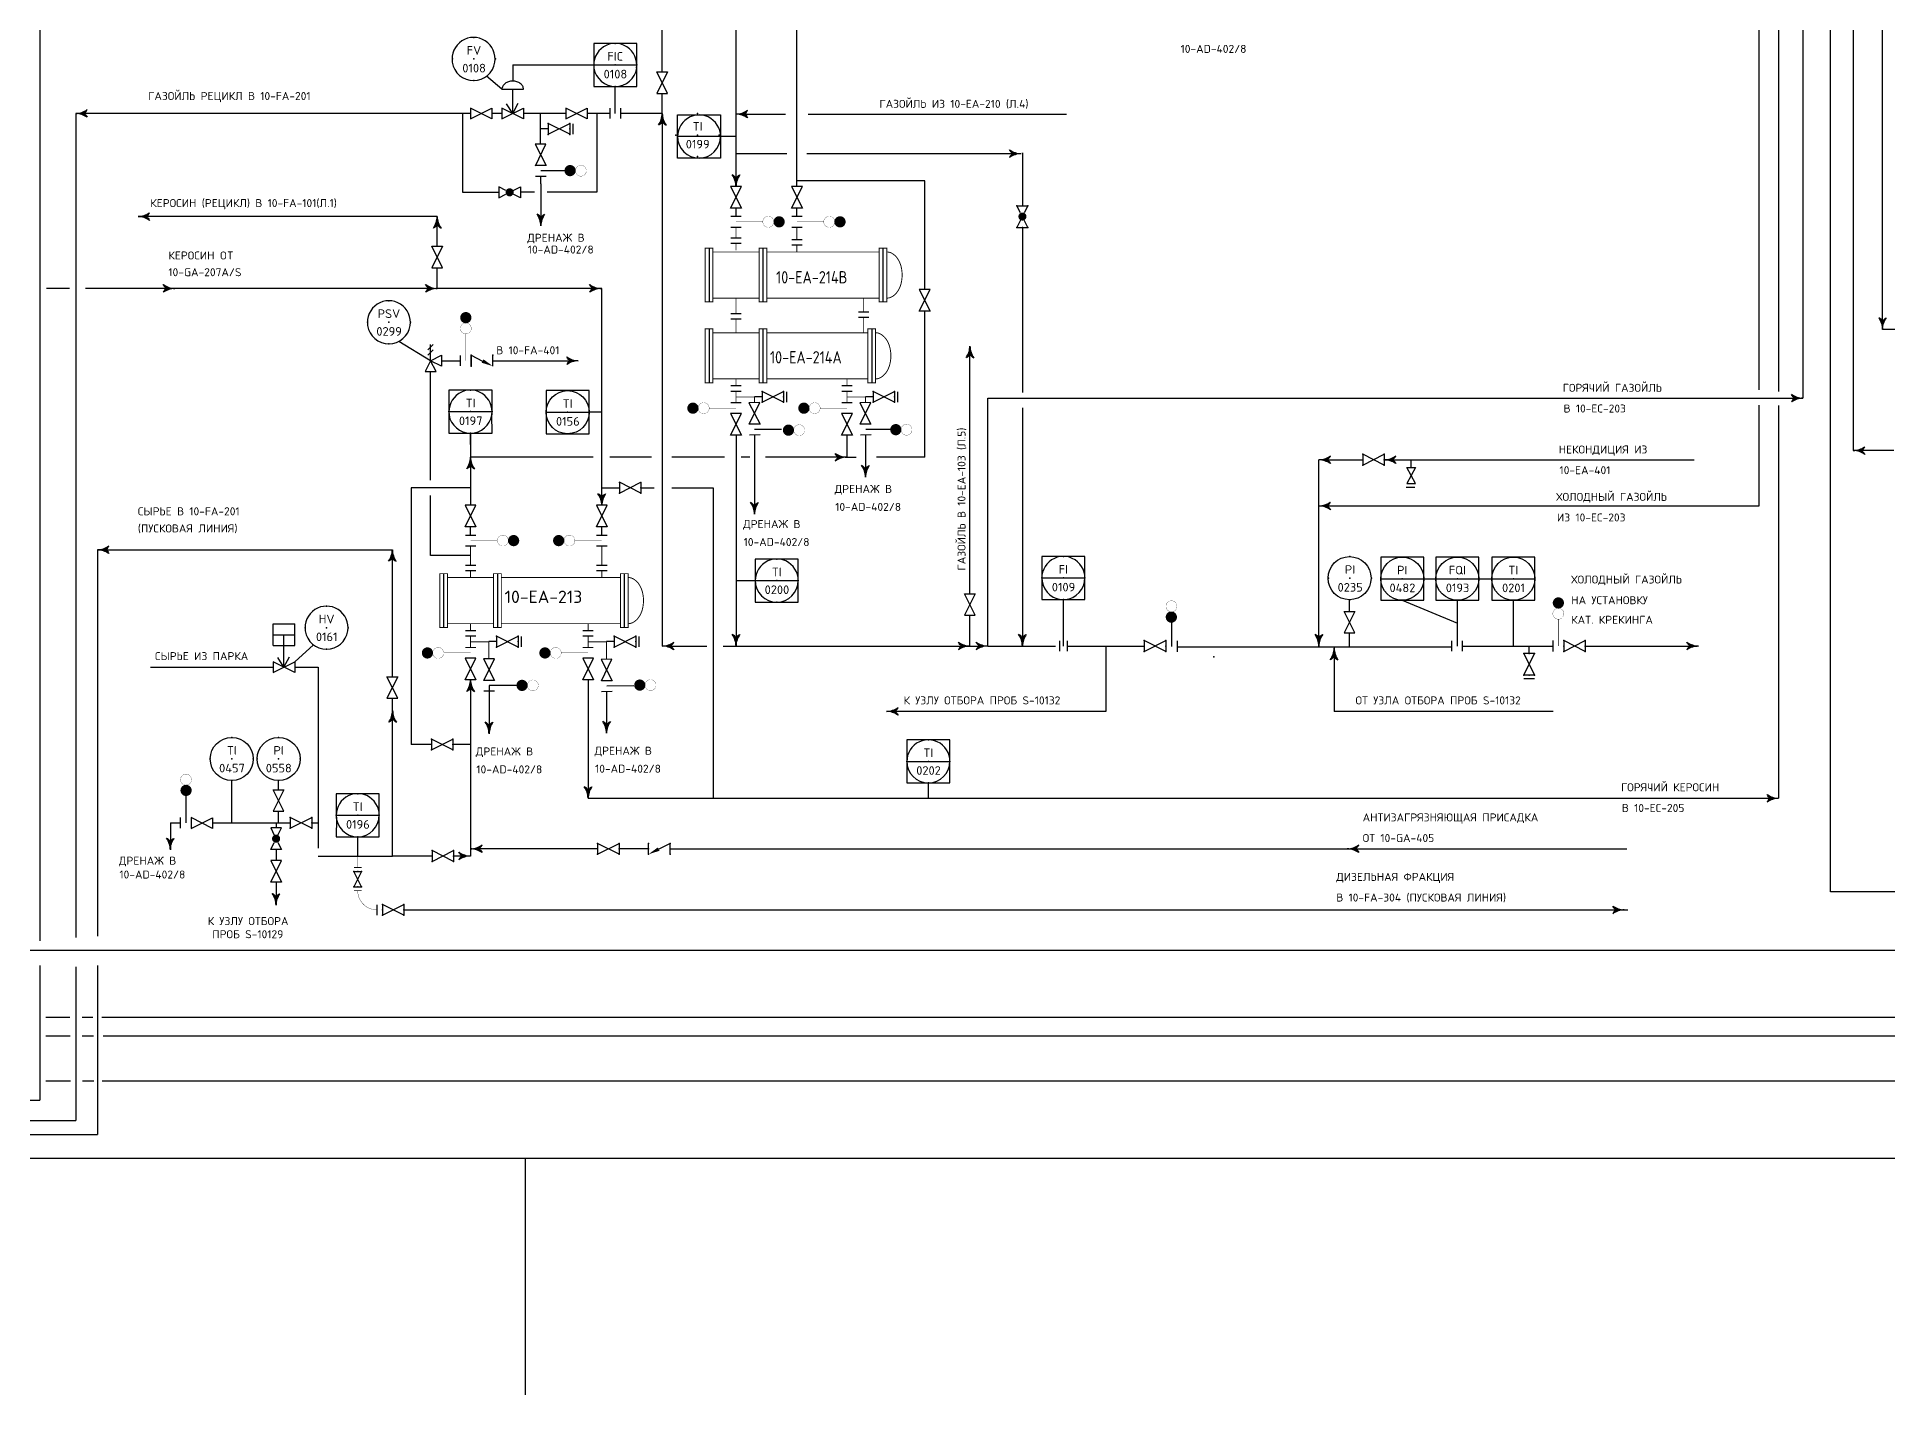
# Model space of a CAD drawing. Extents: x 78 to 490, y 181 to 404.
# Drawn here: x 277.77 to 307.84, y 181.98 to 204.03 of the extents above; entities that cross this region are included whole.
import ezdxf
from ezdxf.enums import TextEntityAlignment as Align

# ---------------------------------------------------------------- set-up
doc = ezdxf.new("R2010")
doc.units = 0
doc.linetypes.add('HIDDEN', pattern=[0.125, 0.0625, -0.0625])
doc.linetypes.add('SDASH', pattern=[0.09375, 0.046875, -0.046875])
doc.layers.get('0').update_dxf_attribs({"linetype": 'CONTINUOUS'})
for name, color, linetype in [('IN-ATTRIBS', 7, 'CONTINUOUS'), ('IN-ELECTRICAL', 7, 'HIDDEN'), ('IN-EQUIPMENT', 7, 'CONTINUOUS'), ('IN-INST-TAP', 7, 'CONTINUOUS'), ('IN-INSTRUMENT', 7, 'SDASH'), ('IN-MAJ-PROC', 7, 'CONTINUOUS'), ('IN-MIN-PROC', 7, 'CONTINUOUS'), ('IN-PNEUMATIC', 7, 'CONTINUOUS'), ('IN-TEXT', 51, 'CONTINUOUS')]:
    doc.layers.add(name, color=color, linetype=linetype)
doc.styles.add('ATTRIBS', font='SIMPLEX', dxfattribs={"width": 0.8, "height": 0.125})
doc.styles.add('NARROW', font='simplex', dxfattribs={"width": 0.75, "height": 0.1})
doc.styles.add('S1', font='simplex.shx')
doc.styles.add('SIMPLEX', font='SIMPLEX.shx')

# ---------------------------------------------------------------- blocks, each defined once
blk = doc.blocks.new('BUBTEXT')
at = {"layer": 'IN-ATTRIBS'}
for p in [(0, 0.25), (-0.25, 0), (0, 0), (0.25, 0), (0, -0.25)]:
    blk.add_point(p, dxfattribs=at)
at = {"layer": 'IN-ATTRIBS', "flags": 1}
for tag, style, width, p in [('IDNUM', 'ATTRIBS', 0.8, (0.009, 0.584)), ('DWGNO', 'ATTRIBS', 0.8, (0.003, 0.447)), ('FILENO', 'ATTRIBS', 0.8, (-0.003, 0.311)), ('LOC', 'ATTRIBS', 0.8, (-0.08, -0.422)), ('INSTALL', 'ATTRIBS', 0.8, (-0.087, -0.699)), ('SIG', 'ATTRIBS', 0.8, (-0.087, -0.563)), ('SERV', 'ATTRIBS', 0.8, (-0.083, -0.838)), ('DATE', 'ATTRIBS', 0.8, (-0.088, -0.969)), ('DES', 'NARROW', 0.75, (-0.087, -1.102)), ('CSYS', 'NARROW', 0.75, (-0.087, -1.243))]:
    blk.add_attdef(tag, text='', height=0.1, dxfattribs=dict(at, style=style, width=width)).set_placement(p, align=Align.CENTER)
at = {"layer": 'IN-ATTRIBS', "style": 'ATTRIBS'}
blk.add_attdef('SYSCDV', text='', height=0.1, dxfattribs=at).set_placement((-0.312, 0.141), align=Align.RIGHT)
at = {"layer": 'IN-ATTRIBS', "style": 'ATTRIBS', "flags": 1}
blk.add_attdef('SYSCDI', text='', height=0.1, dxfattribs=at).set_placement((-0.312, 0.312), align=Align.RIGHT)
at = {"layer": 'IN-ATTRIBS', "style": 'S1'}
for tag, p in [('A1', (0.323, 0.115)), ('XT', (0.324, 0.257)), ('A2', (0.323, -0.035)), ('A3', (0.323, -0.185)), ('RES', (0.323, -0.342))]:
    blk.add_attdef(tag, p, '', height=0.1, dxfattribs=at)
for tag, p in [('INSTTYPE', (0, 0.05)), ('TAGNUM', (0.002, -0.156)), ('MD', (0.402, -0.565)), ('SZ', (0.402, -0.696))]:
    blk.add_attdef(tag, text='', height=0.1, dxfattribs=at).set_placement(p, align=Align.CENTER)
blk = doc.blocks.new('VALVTEXT')
at = {"layer": 'IN-ATTRIBS'}
for p in [(0, 0.0625), (0, 0), (0.25, 0.0625), (0.25, 0), (0, -0.0625), (0.25, -0.0625)]:
    blk.add_point(p, dxfattribs=at)
at = {"layer": 'IN-ATTRIBS', "style": 'S1', "flags": 1}
for tag, p in [('IDNUM', (0.125, 0.5625)), ('DWGNO', (0.125, 0.4375)), ('FILENO', (0.125, 0.3125))]:
    blk.add_attdef(tag, text='', height=0.1, dxfattribs=at).set_placement(p, align=Align.CENTER)
at = {"layer": 'IN-ATTRIBS', "style": 'S1'}
for tag, p in [('MODE', (0.125, 0.078125)), ('SIZE', (0.125, -0.1875))]:
    blk.add_attdef(tag, text='', height=0.1, dxfattribs=at).set_placement(p, align=Align.CENTER)
blk = doc.blocks.new('PE2')
for points in [[(0, 0, 0.150368), (0.188, 0.062, 0.150368)], [(0.125, 0, 0.206864), (0.188, 0.062, 0.206864)], [(0.125, 0, -0.206864), (0.188, -0.062, -0.206864)]]:
    blk.add_lwpolyline(points, format="xyb")
blk.add_arc((-0.008, -0.336), 0.336, 54.4623, 88.6678)
for points in [[(0, 0), (0.125, 0), (0.04, 0.003), (0.141, 0.008)], [(0, 0), (0.125, 0), (0.04, -0.003), (0.141, -0.008)], [(0.04, 0.003), (0.141, 0.008), (0.079, 0.011), (0.156, 0.019)], [(0.079, 0.011), (0.156, 0.019), (0.117, 0.024), (0.169, 0.031)], [(0.117, 0.024), (0.169, 0.031), (0.154, 0.041), (0.179, 0.046)], [(0.154, 0.041), (0.179, 0.046), (0.188, 0.062)], [(0.04, -0.003), (0.141, -0.008), (0.079, -0.011), (0.156, -0.019)], [(0.079, -0.011), (0.156, -0.019), (0.117, -0.024), (0.169, -0.031)], [(0.117, -0.024), (0.169, -0.031), (0.154, -0.041), (0.179, -0.046)], [(0.154, -0.041), (0.179, -0.046), (0.188, -0.062)]]:
    blk.add_solid(points)

msp = doc.modelspace()

# ---------------------------------------------------------------- linework, layer by layer
at = {"color": 3, "linetype": 'Continuous'}
for p, q in [((307.75, 199.285), (307.75, 210.878)), ((307.275, 209.983), (307.275, 197.317)), ((289.123, 201.981), (289.123, 209.743)), ((306.905, 190.149), (306.905, 206.385)), ((305.746, 198.303), (305.746, 206.211)), ((306.062, 206.23), (306.062, 200.742)), ((306.457, 206.23), (306.457, 198.168)), ((290.113, 203.734), (290.113, 205.379)), ((287.925, 203.468), (287.925, 204.731)), ((290.113, 201.701), (290.113, 204.053)), ((287.925, 202.793), (287.925, 203.118)), ((284.807, 202.793), (278.396, 202.793)), ((285.32, 202.793), (285.157, 202.793)), ((286.356, 202.793), (285.67, 202.793)), ((287.074, 202.793), (286.706, 202.793)), ((287.925, 202.793), (287.249, 202.793)), ((289.248, 202.783), (289.929, 202.783)), ((290.295, 202.783), (294.49, 202.783)), ((287.925, 202.668), (287.925, 197.208)), ((289.123, 201.606), (289.123, 202.14)), ((306.062, 200.742), (306.062, 198.275)), ((278.297, 199.95), (277.92, 199.95)), ((284.144, 199.95), (278.556, 199.95)), ((286.942, 199.95), (284.269, 199.95)), ((286.942, 197.293), (286.942, 199.95)), ((309.197, 199.285), (307.75, 199.285)), ((293.213, 198.168), (303.373, 198.168)), ((293.213, 194.142), (293.213, 198.168)), ((303.373, 198.168), (306.457, 198.168)), ((305.746, 196.418), (305.746, 198.056)), ((306.062, 198.047), (306.062, 191.668)), ((284.81, 197.599), (284.81, 196.428)), ((286.942, 196.553), (286.942, 197.293)), ((287.925, 197.325), (287.925, 194.142)), ((289.123, 197.569), (289.123, 194.142)), ((290.922, 197.569), (290.922, 197.209)), ((307.934, 197.317), (307.275, 197.317)), ((286.805, 197.208), (284.81, 197.208)), ((287.751, 197.208), (287.075, 197.208)), ((288.938, 197.209), (288.082, 197.209)), ((289.345, 197.209), (289.209, 197.209)), ((290.922, 197.209), (289.6, 197.209)), ((298.592, 194.127), (298.592, 196.418)), ((298.717, 196.418), (299.305, 196.418)), ((299.305, 196.418), (305.746, 196.418)), ((292.924, 194.142), (292.924, 194.642)), ((288.05, 194.142), (288.649, 194.142)), ((288.913, 194.142), (290.123, 194.142)), ((290.123, 194.142), (292.822, 194.142)), ((292.588, 194.142), (293.088, 194.142)), ((293.213, 194.142), (294.312, 194.142)), ((294.504, 194.142), (295.754, 194.142)), ((296.291, 194.127), (300.748, 194.127)), ((300.923, 194.142), (302.396, 194.142)), ((302.921, 194.142), (304.736, 194.142)), ((279.613, 193.798), (281.604, 193.798)), ((281.954, 193.798), (282.332, 193.798)), ((282.332, 193.798), (282.332, 190.856)), ((284.81, 193.593), (284.81, 190.731)), ((286.719, 193.593), (286.719, 191.793)), ((286.719, 191.668), (297.576, 191.668)), ((297.576, 191.668), (306.062, 191.668)), ((282.332, 190.731), (283.54, 190.731)), ((284.185, 190.731), (283.54, 190.731)), ((284.685, 190.731), (284.535, 190.731)), ((308.078, 190.149), (306.905, 190.149))]:
    msp.add_line(p, q, dxfattribs=at)
at = {"color": 3}
for p, q in [((277.81, 205.377), (277.81, 189.352)), ((278.396, 202.793), (278.396, 189.407)), ((277.231, 189.204), (308.155, 189.204)), ((277.81, 188.951), (277.81, 186.766)), ((278.396, 188.931), (278.396, 186.436)), ((277.912, 188.115), (278.301, 188.115)), ((278.5, 188.115), (278.675, 188.115)), ((278.822, 188.115), (319.205, 188.115)), ((277.908, 187.811), (278.304, 187.811)), ((278.5, 187.811), (278.684, 187.811)), ((278.841, 187.811), (319.34, 187.811)), ((277.912, 187.08), (278.311, 187.08)), ((278.504, 187.08), (278.689, 187.08)), ((278.827, 187.08), (319.796, 187.08)), ((116.213, 186.766), (277.81, 186.766)), ((106.748, 186.436), (278.396, 186.436))]:
    msp.add_line(p, q, dxfattribs=at)
at = {"linetype": 'Continuous'}
for p, q in [((285.495, 203.581), (287.511, 203.581)), ((288.873, 202.418), (288.173, 202.418)), ((284.46, 197.949), (285.16, 197.949)), ((286.038, 197.94), (286.738, 197.94)), ((289.435, 195.205), (290.135, 195.205)), ((294.091, 195.247), (294.791, 195.247)), ((299.597, 195.235), (300.493, 195.235)), ((300.493, 195.235), (301.193, 195.235)), ((301.193, 195.235), (302.102, 195.235)), ((299.947, 194.885), (300.843, 194.513)), ((281.954, 193.887), (282.259, 194.162)), ((291.898, 192.268), (292.598, 192.268)), ((282.627, 191.393), (283.327, 191.393))]:
    msp.add_line(p, q, dxfattribs=at)
at = {"color": 2}
for p, q in [((285.32, 203.187), (285.67, 203.187)), ((285.495, 202.793), (285.495, 203.187)), ((286.072, 202.541), (285.947, 202.541)), ((286.072, 202.454), (286.422, 202.629)), ((286.422, 202.454), (286.072, 202.629)), ((286.072, 202.629), (286.072, 202.454)), ((286.422, 202.629), (286.422, 202.454)), ((286.476, 202.457), (286.476, 202.625)), ((286.034, 202.295), (285.859, 202.293)), ((285.859, 202.293), (286.038, 201.945)), ((285.863, 201.943), (286.034, 202.295)), ((286.038, 201.945), (285.863, 201.945)), ((286.337, 201.862), (285.952, 201.862)), ((286.04, 201.77), (285.865, 201.768)), ((284.162, 198.776), (284.075, 198.601)), ((284.118, 198.951), (284.205, 199.039)), ((284.118, 198.864), (284.205, 198.951)), ((284.162, 198.776), (284.162, 199.039)), ((284.162, 198.776), (284.337, 198.864)), ((284.25, 198.601), (284.162, 198.776)), ((284.337, 198.689), (284.162, 198.776)), ((284.337, 198.864), (284.337, 198.689)), ((285.171, 198.689), (285.171, 198.864)), ((284.075, 198.601), (284.25, 198.601)), ((289.547, 198.189), (289.422, 198.189)), ((289.897, 198.102), (289.547, 198.277)), ((289.547, 198.277), (289.547, 198.102)), ((289.547, 198.102), (289.897, 198.277)), ((289.897, 198.277), (289.897, 198.102)), ((289.95, 198.105), (289.95, 198.273)), ((291.35, 198.189), (291.225, 198.189)), ((291.7, 198.102), (291.35, 198.277)), ((291.35, 198.277), (291.35, 198.102)), ((291.35, 198.102), (291.7, 198.277)), ((291.7, 198.277), (291.7, 198.102)), ((291.754, 198.105), (291.754, 198.273)), ((289.515, 197.571), (289.34, 197.569)), ((289.864, 197.66), (289.426, 197.66)), ((291.318, 197.571), (291.143, 197.569)), ((291.667, 197.66), (291.23, 197.66)), ((299.305, 197.256), (299.305, 197.081)), ((299.655, 197.081), (299.305, 197.256)), ((299.305, 197.081), (299.655, 197.256)), ((299.655, 197.256), (299.655, 197.081)), ((300.162, 196.781), (300.023, 197.043)), ((300.162, 197.043), (300.023, 196.781)), ((300.023, 197.043), (300.162, 197.043)), ((287.578, 196.626), (287.228, 196.801)), ((287.228, 196.801), (287.228, 196.626)), ((287.228, 196.626), (287.578, 196.801)), ((287.578, 196.801), (287.578, 196.626)), ((300.011, 196.72), (300.151, 196.72)), ((300.023, 196.781), (300.162, 196.781)), ((299.178, 194.704), (299.003, 194.354)), ((299.178, 194.354), (299.003, 194.704)), ((299.003, 194.704), (299.178, 194.704)), ((281.604, 194.15), (281.604, 194.5)), ((281.604, 194.5), (281.954, 194.5)), ((281.604, 194.325), (281.954, 194.325)), ((281.779, 193.8), (281.779, 194.325)), ((281.954, 194.15), (281.954, 194.5)), ((285.584, 194.126), (285.234, 194.301)), ((285.234, 194.301), (285.234, 194.126)), ((285.234, 194.126), (285.584, 194.301)), ((285.584, 194.301), (285.584, 194.126)), ((285.638, 194.129), (285.638, 194.297)), ((287.143, 194.126), (287.493, 194.301)), ((287.143, 194.301), (287.143, 194.126)), ((287.493, 194.126), (287.143, 194.301)), ((287.493, 194.301), (287.493, 194.126)), ((287.547, 194.129), (287.547, 194.297)), ((296.198, 194.521), (296.198, 194.136)), ((299.003, 194.354), (299.178, 194.354)), ((281.604, 194.15), (281.954, 194.15)), ((285.234, 194.213), (285.109, 194.213)), ((287.143, 194.213), (287.018, 194.213)), ((296.29, 194.224), (296.292, 194.049)), ((301.921, 193.668), (302.096, 194.018)), ((302.096, 194.018), (301.921, 194.018)), ((301.921, 194.018), (302.096, 193.668)), ((302.009, 194.018), (302.009, 194.143)), ((302.396, 194.229), (302.396, 194.054)), ((285.197, 193.934), (285.022, 193.934)), ((285.022, 193.932), (285.2, 193.584)), ((285.025, 193.584), (285.197, 193.934)), ((302.096, 193.668), (301.921, 193.668)), ((285.2, 193.584), (285.025, 193.584)), ((285.202, 193.409), (285.027, 193.409)), ((285.551, 193.501), (285.114, 193.501)), ((287.112, 193.402), (286.937, 193.4)), ((287.461, 193.493), (287.023, 193.489)), ((301.925, 193.614), (302.093, 193.614)), ((284.174, 192.454), (284.524, 192.629)), ((284.174, 192.629), (284.174, 192.454)), ((284.524, 192.454), (284.174, 192.629)), ((284.524, 192.629), (284.524, 192.454)), ((280.186, 191.706), (280.186, 191.268)), ((280.094, 191.357), (280.094, 191.182)), ((280.269, 191.355), (280.269, 191.18)), ((280.617, 191.176), (280.269, 191.355)), ((280.269, 191.18), (280.619, 191.351)), ((280.619, 191.351), (280.619, 191.176)), ((282.23, 191.182), (281.88, 191.357)), ((281.88, 191.357), (281.88, 191.182)), ((281.88, 191.182), (282.23, 191.357)), ((282.23, 191.357), (282.23, 191.182)), ((284.185, 190.818), (284.185, 190.643)), ((284.535, 190.643), (284.185, 190.818)), ((284.185, 190.643), (284.535, 190.818)), ((284.535, 190.818), (284.535, 190.643)), ((287.702, 190.76), (287.702, 190.935)), ((283.377, 189.943), (283.377, 189.768)), ((283.727, 189.768), (283.377, 189.943)), ((283.377, 189.768), (283.727, 189.943)), ((283.727, 189.943), (283.727, 189.768))]:
    msp.add_line(p, q, dxfattribs=at)
at = {"color": 5, "linetype": 'Continuous'}
for p, q in [((284.682, 202.793), (284.682, 201.512)), ((285.947, 202.289), (285.947, 202.793)), ((286.864, 202.793), (286.864, 201.512)), ((289.123, 202.14), (289.95, 202.14)), ((290.274, 202.14), (293.143, 202.14)), ((293.143, 202.14), (293.63, 202.14)), ((293.776, 202.155), (293.776, 201.293)), ((284.682, 201.512), (285.27, 201.512)), ((285.847, 201.512), (285.62, 201.512)), ((285.953, 201.651), (285.953, 201.769)), ((285.953, 201.651), (285.953, 201.101)), ((286.864, 201.512), (286.053, 201.512)), ((292.189, 201.701), (290.113, 201.701)), ((292.189, 199.931), (292.189, 201.701)), ((284.269, 201.118), (279.408, 201.118)), ((279.408, 201.118), (279.408, 201.118)), ((284.269, 200.635), (284.269, 200.993)), ((293.776, 200.943), (293.776, 199.137)), ((284.269, 199.95), (284.269, 200.285)), ((292.189, 197.209), (292.189, 199.581)), ((293.776, 199.289), (293.776, 198.262)), ((284.337, 198.776), (284.646, 198.776)), ((285.171, 198.776), (286.436, 198.776)), ((284.162, 196.835), (284.162, 198.601)), ((293.776, 198.012), (293.776, 194.142)), ((289.423, 197.57), (289.423, 196.405)), ((291.226, 197.57), (291.226, 197.021)), ((290.922, 197.209), (291.074, 197.209)), ((292.189, 197.209), (291.403, 197.209)), ((298.592, 196.418), (298.592, 197.168)), ((298.717, 197.168), (299.305, 197.168)), ((299.655, 197.168), (304.688, 197.168)), ((300.092, 197.043), (300.092, 197.168)), ((283.848, 196.713), (283.848, 192.542)), ((284.81, 196.713), (283.848, 196.713)), ((286.942, 196.713), (287.228, 196.713)), ((287.578, 196.713), (287.795, 196.713)), ((288.079, 196.713), (288.753, 196.713)), ((288.753, 196.713), (288.753, 193.317)), ((284.162, 195.611), (284.162, 196.589)), ((278.747, 195.706), (283.54, 195.706)), ((283.54, 193.643), (283.54, 195.706)), ((284.81, 195.611), (284.162, 195.611)), ((285.111, 193.5), (285.111, 192.717)), ((287.02, 193.409), (287.02, 192.839)), ((283.54, 190.731), (283.54, 193.293)), ((288.753, 193.317), (288.753, 191.668)), ((284.174, 192.542), (283.848, 192.542)), ((284.81, 192.542), (284.524, 192.542)), ((279.933, 191.269), (280.094, 191.269)), ((279.933, 191.269), (279.933, 190.831)), ((280.619, 191.269), (281.88, 191.269)), ((281.651, 191.269), (281.651, 191.187)), ((282.23, 191.269), (282.332, 191.269)), ((281.651, 190.837), (281.651, 190.657)), ((286.873, 190.848), (284.935, 190.848)), ((287.702, 190.848), (287.223, 190.848)), ((288.043, 190.848), (303.594, 190.848)), ((281.651, 190.307), (281.651, 189.932)), ((283.727, 189.856), (303.612, 189.856))]:
    msp.add_line(p, q, dxfattribs=at)
at = {"color": 7}
for p, q in [((285.495, 202.793), (285.394, 202.952)), ((285.495, 202.793), (285.585, 202.958)), ((281.779, 193.8), (281.869, 193.964)), ((295.129, 194.142), (295.129, 193.081)), ((298.84, 194.127), (298.84, 193.081)), ((281.779, 193.8), (281.678, 193.958)), ((295.129, 193.081), (291.568, 193.081)), ((302.401, 193.081), (298.84, 193.081))]:
    msp.add_line(p, q, dxfattribs=at)
at = {"color": 5}
for p, q in [((278.747, 195.706), (278.747, 189.43)), ((278.747, 188.953), (278.747, 186.205)), ((105.865, 186.205), (278.747, 186.205))]:
    msp.add_line(p, q, dxfattribs=at)
at = {"color": 6}
msp.add_line((79.948, 185.824), (463.566, 185.824), dxfattribs=at)
for points in [[(287.511, 203.527), (287.511, 203.931), (286.811, 203.931), (286.811, 203.527)], [(286.811, 203.527), (286.811, 203.231), (287.511, 203.231), (287.511, 203.527)], [(288.173, 202.365), (288.173, 202.768), (288.873, 202.768), (288.873, 202.365)], [(288.873, 202.365), (288.873, 202.068), (288.173, 202.068), (288.173, 202.365)], [(285.16, 197.895), (285.16, 198.299), (284.46, 198.299), (284.46, 197.895)], [(284.46, 197.895), (284.46, 197.599), (285.16, 197.599), (285.156, 197.895)], [(290.135, 195.152), (290.135, 195.555), (289.435, 195.555), (289.435, 195.152)], [(294.791, 195.193), (294.791, 195.597), (294.091, 195.597), (294.091, 195.193)], [(294.091, 195.193), (294.091, 194.897), (294.791, 194.897), (294.791, 195.247)], [(289.435, 195.152), (289.435, 194.855), (290.135, 194.855), (290.135, 195.152)], [(292.598, 192.215), (292.598, 192.618), (291.898, 192.618), (291.898, 192.215)], [(291.898, 192.268), (291.898, 191.918), (292.598, 191.918), (292.598, 192.268)], [(283.327, 191.34), (283.327, 191.743), (282.627, 191.743), (282.627, 191.34)], [(282.632, 191.34), (282.627, 191.043), (283.327, 191.043), (283.323, 191.34)]]:
    msp.add_lwpolyline(points)
at = {"color": 2}
msp.add_lwpolyline([(285.67, 203.187, 0.126822), (285.658, 203.235, 0.10607), (285.619, 203.28, 0.085783), (285.564, 203.308, 0.075445), (285.495, 203.318, 0.075445), (285.426, 203.308, 0.085783), (285.371, 203.28, 0.10607), (285.332, 203.235, 0.126822), (285.32, 203.187)], format="xyb", dxfattribs=at)
for points in [[(288.012, 203.118), (287.837, 203.468), (288.012, 203.468), (287.837, 203.118)], [(284.807, 202.706), (285.157, 202.881), (285.157, 202.706), (284.807, 202.881)], [(285.32, 202.706), (285.67, 202.881), (285.67, 202.706), (285.32, 202.881)], [(286.356, 202.706), (286.706, 202.881), (286.706, 202.706), (286.356, 202.881)], [(289.035, 201.606), (289.21, 201.256), (289.035, 201.256), (289.21, 201.606)], [(290.026, 201.606), (290.201, 201.256), (290.026, 201.256), (290.201, 201.606)], [(284.356, 200.285), (284.181, 200.635), (284.356, 200.635), (284.181, 200.285)], [(292.101, 199.931), (292.276, 199.581), (292.101, 199.581), (292.276, 199.931)], [(289.035, 197.919), (289.21, 197.569), (289.035, 197.569), (289.21, 197.919)], [(289.338, 197.744), (289.509, 198.096), (289.334, 198.094), (289.513, 197.746)], [(290.838, 197.919), (291.013, 197.569), (290.838, 197.569), (291.013, 197.919)], [(291.141, 197.744), (291.312, 198.096), (291.137, 198.094), (291.316, 197.746)], [(284.723, 196.428), (284.898, 196.078), (284.723, 196.078), (284.898, 196.428)], [(286.855, 196.428), (287.03, 196.078), (286.855, 196.078), (287.03, 196.428)], [(293.011, 194.642), (292.836, 194.992), (293.011, 194.992), (292.836, 194.642)], [(295.754, 194.054), (296.104, 194.229), (296.104, 194.054), (295.754, 194.229)], [(302.571, 194.054), (302.921, 194.229), (302.921, 194.054), (302.571, 194.229)], [(281.604, 193.712), (281.954, 193.887), (281.954, 193.712), (281.604, 193.887)], [(284.723, 193.943), (284.898, 193.593), (284.723, 193.593), (284.898, 193.943)], [(286.632, 193.943), (286.807, 193.593), (286.632, 193.593), (286.807, 193.943)], [(286.935, 193.575), (287.106, 193.927), (286.931, 193.925), (287.11, 193.577)], [(283.627, 193.293), (283.452, 193.643), (283.627, 193.643), (283.452, 193.293)], [(281.779, 191.457), (281.604, 191.807), (281.779, 191.807), (281.604, 191.457)], [(281.564, 190.307), (281.739, 190.657), (281.564, 190.657), (281.739, 190.307)], [(286.873, 190.76), (287.223, 190.935), (287.223, 190.76), (286.873, 190.935)], [(283.04, 190.231), (282.915, 190.481), (283.04, 190.481), (282.915, 190.231)]]:
    msp.add_lwpolyline(points, close=True, dxfattribs=at)
at = {"color": 3, "linetype": 'Continuous', "const_width": 0.005}
msp.add_lwpolyline([(278.396, 202.793), (278.396, 202.793)], dxfattribs=at)
msp.add_lwpolyline([(278.396, 202.793), (278.396, 202.793)], dxfattribs=at)
at = {"color": 2}
for points, const_width in [([(287.074, 202.881), (287.074, 202.706)], 0.021), ([(287.249, 202.881), (287.249, 202.706)], 0.021), ([(289.035, 201.12), (289.21, 201.12)], 0.021), ([(289.56, 201.033), (289.123, 201.033)], 0.007), ([(290.026, 201.12), (290.201, 201.12)], 0.021), ([(290.551, 201.033), (290.113, 201.033)], 0.007), ([(284.733, 199.214), (284.733, 198.776)], 0.007), ([(284.646, 198.864), (284.646, 198.689)], 0.021), ([(284.821, 198.864), (284.821, 198.689)], 0.021), ([(288.685, 198.006), (289.123, 198.006)], 0.007), ([(290.488, 198.006), (290.926, 198.006)], 0.007), ([(284.723, 195.942), (284.898, 195.942)], 0.021), ([(285.248, 195.855), (284.81, 195.855)], 0.007), ([(286.505, 195.855), (286.942, 195.855)], 0.007), ([(286.855, 195.942), (287.03, 195.942)], 0.021), ([(302.483, 194.579), (302.483, 194.142)], 0.007), ([(284.373, 194.03), (284.81, 194.03)], 0.007), ([(286.282, 194.03), (286.719, 194.03)], 0.007), ([(294.379, 194.231), (294.379, 194.056)], 0.021), ([(294.504, 194.231), (294.504, 194.056)], 0.021), ([(300.748, 194.229), (300.748, 194.054)], 0.021), ([(300.923, 194.229), (300.923, 194.054)], 0.021), ([(282.915, 190.543), (283.04, 190.543)], 0.015), ([(282.915, 190.168), (283.04, 190.168)], 0.015), ([(283.29, 189.768), (283.29, 189.943)], 0.021)]:
    msp.add_lwpolyline(points, dxfattribs=dict(at, const_width=const_width))
for points, const_width in [([(286.427, 201.819, 1), (286.428, 201.91, 1)], 0.091), ([(286.602, 201.774, 1), (286.604, 201.952, 1)], 0.0035), ([(285.412, 201.512, 1), (285.478, 201.512, 1)], 0.0656), ([(293.776, 201.086, 1), (293.776, 201.151, 1)], 0.0656), ([(289.648, 201.122, 1), (289.648, 200.943, 1)], 0.0035), ([(289.823, 201.078, 1), (289.823, 200.987, 1)], 0.091), ([(290.638, 201.122, 1), (290.638, 200.943, 1)], 0.0035), ([(290.813, 201.078, 1), (290.813, 200.987, 1)], 0.091), ([(284.779, 199.476, -1), (284.688, 199.476, -1)], 0.091), ([(284.822, 199.301, -1), (284.644, 199.301, -1)], 0.0035), ([(288.423, 198.051, -1), (288.423, 197.96, -1)], 0.091), ([(288.598, 198.095, -1), (288.598, 197.917, -1)], 0.0035), ([(290.226, 198.051, -1), (290.226, 197.96, -1)], 0.091), ([(290.401, 198.095, -1), (290.401, 197.917, -1)], 0.0035), ([(289.975, 197.694, -1), (289.975, 197.603, -1)], 0.091), ([(290.15, 197.737, -1), (290.15, 197.559, -1)], 0.0035), ([(291.719, 197.702, -1), (291.719, 197.611, -1)], 0.091), ([(291.894, 197.745, -1), (291.894, 197.567, -1)], 0.0035), ([(285.335, 195.944, 1), (285.335, 195.766, 1)], 0.0035), ([(285.51, 195.9, 1), (285.51, 195.809, 1)], 0.091), ([(286.242, 195.9, -1), (286.242, 195.809, -1)], 0.091), ([(286.417, 195.944, -1), (286.417, 195.766, -1)], 0.0035), ([(296.287, 194.786, 1), (296.108, 194.788, 1)], 0.0035), ([(302.438, 194.842, 1), (302.529, 194.842, 1)], 0.091), ([(296.241, 194.611, 1), (296.15, 194.612, 1)], 0.091), ([(302.394, 194.667, 1), (302.573, 194.667, 1)], 0.0035), ([(284.11, 194.075, -1), (284.11, 193.984, -1)], 0.091), ([(284.285, 194.119, -1), (284.285, 193.941, -1)], 0.0035), ([(286.019, 194.075, -1), (286.019, 193.984, -1)], 0.091), ([(286.194, 194.119, -1), (286.194, 193.941, -1)], 0.0035), ([(285.647, 193.548, -1), (285.647, 193.457, -1)], 0.091), ([(285.822, 193.591, -1), (285.822, 193.413, -1)], 0.0035), ([(287.56, 193.553, -1), (287.56, 193.462, -1)], 0.091), ([(287.735, 193.596, -1), (287.735, 193.418, -1)], 0.0035), ([(280.098, 191.971, -1), (280.276, 191.973, -1)], 0.0035), ([(280.143, 191.796, -1), (280.234, 191.797, -1)], 0.091), ([(281.651, 190.979, -1), (281.651, 191.045, -1)], 0.0656)]:
    msp.add_lwpolyline(points, format="xyb", close=True, dxfattribs=dict(at, const_width=const_width))
for points in [[(285.386, 201.541), (285.27, 201.599), (285.27, 201.424), (285.386, 201.483)], [(285.504, 201.541), (285.62, 201.599), (285.62, 201.424), (285.504, 201.483)], [(293.746, 201.177), (293.688, 201.293), (293.863, 201.293), (293.805, 201.177)], [(293.746, 201.06), (293.688, 200.943), (293.863, 200.943), (293.805, 201.06)], [(284.821, 198.689), (284.821, 198.864), (285.006, 198.771)], [(281.681, 191.071), (281.739, 191.187), (281.564, 191.187), (281.622, 191.071)], [(281.681, 190.953), (281.739, 190.837), (281.564, 190.837), (281.622, 190.953)], [(288.052, 190.76), (288.052, 190.935), (287.867, 190.843)]]:
    msp.add_lwpolyline(points, dxfattribs=at)
at = {"color": 5, "linetype": 'Continuous', "const_width": 0.005}
for points in [[(279.408, 201.118), (279.408, 201.118)], [(282.977, 190.731), (282.977, 190.543)]]:
    msp.add_lwpolyline(points, dxfattribs=at)
for points in [[(286.038, 198.29), (286.038, 197.59), (286.738, 197.59), (286.738, 198.29)], [(299.597, 195.585), (299.597, 194.885), (300.297, 194.885), (300.297, 195.585)], [(300.493, 195.585), (300.493, 194.885), (301.193, 194.885), (301.193, 195.585)], [(301.402, 195.585), (301.402, 194.885), (302.102, 194.885), (302.102, 195.585)]]:
    msp.add_lwpolyline(points, close=True)
at = {"color": 5, "linetype": 'Continuous'}
for points in [[(281.651, 190.057, 0.206864), (281.589, 190.119, 0.206864)], [(281.651, 190.057, -0.206864), (281.714, 190.119, -0.206864)], [(281.651, 189.932, -0.150368), (281.714, 190.119, -0.150368)]]:
    msp.add_lwpolyline(points, format="xyb", dxfattribs=at)
at = {"color": 5, "linetype": 'Continuous', "const_width": 0.005}
msp.add_lwpolyline([(283.29, 189.856, -0.414214), (282.977, 190.168)], format="xyb", dxfattribs=at)
for centre in [(286.388, 197.94), (299.091, 195.244), (299.947, 195.235), (300.843, 195.235), (301.752, 195.235), (280.931, 192.307), (281.692, 192.307)]:
    msp.add_circle(centre, 0.35)
for centre, radius, start, end in [((284.86, 203.678), 0.35, 351.1529, 188.8471), ((287.161, 203.581), 0.35, 351.1529, 188.8471), ((284.86, 203.678), 0.35, 188.8471, 351.1529), ((287.163, 203.583), 0.352, 189.061, 350.939), ((288.523, 202.418), 0.35, 351.1529, 188.8471), ((288.523, 202.418), 0.35, 180, 0), ((283.484, 199.401), 0.35, 351.1529, 188.8471), ((283.484, 199.401), 0.35, 188.8471, 351.1529), ((284.81, 197.949), 0.35, 351.1529, 188.8471), ((284.808, 197.952), 0.352, 189.1856, 350.8144), ((289.785, 195.205), 0.35, 351.1529, 188.8471), ((294.441, 195.247), 0.35, 351.1529, 188.8471), ((289.785, 195.205), 0.35, 180, 0), ((294.441, 195.247), 0.35, 188.8471, 0), ((282.471, 194.44), 0.35, 351.1529, 188.8471), ((282.471, 194.44), 0.35, 188.8471, 351.1529), ((292.248, 192.268), 0.35, 351.1529, 188.8471), ((292.248, 192.268), 0.35, 180, 0), ((282.977, 191.393), 0.35, 351.1529, 188.8471), ((282.977, 191.393), 0.35, 180, 0)]:
    msp.add_arc(centre, radius, start, end)
at = {"color": 5, "linetype": 'Continuous'}
msp.add_arc((281.315, 189.924), 0.336, 1.3322, 35.5377, dxfattribs=at)
at = {"color": 2}
for p in [(293.688, 201.293), (293.776, 201.293), (293.863, 201.293), (293.688, 200.943), (293.776, 200.943), (293.863, 200.943), (284.821, 198.864), (284.821, 198.776), (285.171, 198.864), (285.171, 198.776), (284.821, 198.689), (284.821, 198.689), (299.305, 197.256), (299.305, 197.168), (299.305, 197.081), (299.655, 197.256), (299.655, 197.168), (299.655, 197.081), (302.571, 194.229), (302.571, 194.142), (302.571, 194.054), (302.921, 194.229), (302.921, 194.142), (302.921, 194.054), (281.88, 191.357), (281.88, 191.269), (282.23, 191.357), (282.23, 191.269), (281.88, 191.182), (282.23, 191.182), (286.873, 190.935), (286.873, 190.848), (286.873, 190.76), (287.223, 190.935), (287.223, 190.848), (287.223, 190.76), (287.702, 190.935), (287.702, 190.848), (287.702, 190.76), (288.052, 190.935), (288.052, 190.848), (288.052, 190.76), (283.377, 189.943), (283.377, 189.856), (283.377, 189.768), (283.727, 189.943), (283.727, 189.856), (283.727, 189.768)]:
    msp.add_point(p, dxfattribs=at)
at = {"color": 5, "linetype": 'Continuous'}
msp.add_point((296.885, 193.967), dxfattribs=at)
at = {"color": 2}
for points in [[(284.99, 198.744), (285.171, 198.689), (285.021, 198.798)], [(287.882, 190.816), (287.702, 190.76), (287.852, 190.87)]]:
    msp.add_solid(points, dxfattribs=at)
at = {"color": 5, "linetype": 'Continuous'}
for points in [[(281.61, 190.085), (281.605, 190.111), (281.589, 190.119)], [(281.627, 190.049), (281.62, 190.101), (281.61, 190.085), (281.605, 190.111)], [(281.64, 190.011), (281.633, 190.088), (281.627, 190.049), (281.62, 190.101)], [(281.648, 189.972), (281.643, 190.073), (281.64, 190.011), (281.633, 190.088)], [(281.651, 189.932), (281.651, 190.057), (281.648, 189.972), (281.643, 190.073)], [(281.651, 189.932), (281.651, 190.057), (281.655, 189.972), (281.659, 190.073)], [(281.655, 189.972), (281.659, 190.073), (281.663, 190.011), (281.67, 190.088)], [(281.663, 190.011), (281.67, 190.088), (281.675, 190.049), (281.683, 190.101)], [(281.675, 190.049), (281.683, 190.101), (281.692, 190.085), (281.697, 190.111)], [(281.692, 190.085), (281.697, 190.111), (281.714, 190.119)]]:
    msp.add_solid(points, dxfattribs=at)
at = {"layer": 'IN-ATTRIBS'}
for p in [(282.915, 190.481), (282.977, 190.481), (283.04, 190.481), (282.915, 190.231), (282.977, 190.231), (283.04, 190.231)]:
    msp.add_point(p, dxfattribs=at)
at = {"layer": 'IN-ELECTRICAL', "linetype": 'Continuous'}
msp.add_line((300.843, 194.142), (300.843, 194.885), dxfattribs=at)
at = {"layer": 'IN-EQUIPMENT', "color": 6}
for p, q in [((288.685, 200.6), (288.685, 199.731)), ((289.56, 200.6), (289.56, 199.731)), ((291.509, 200.6), (291.509, 199.731)), ((288.685, 199.287), (288.685, 198.418)), ((289.56, 199.287), (289.56, 198.418)), ((291.327, 199.287), (291.327, 198.418)), ((284.373, 195.311), (284.373, 194.442)), ((285.248, 195.311), (285.248, 194.442)), ((287.308, 195.311), (287.308, 194.442))]:
    msp.add_line(p, q, dxfattribs=at)
for points, const_width in [([(289.035, 200.945), (289.21, 200.945)], 0.021), ([(289.123, 200.945), (289.123, 200.772)], 0.015), ([(290.026, 200.945), (290.201, 200.945)], 0.021), ([(290.113, 200.945), (290.113, 200.744)], 0.015), ([(289.21, 200.772), (289.035, 200.772)], 0.021), ([(289.21, 200.684), (289.035, 200.684)], 0.021), ([(289.123, 200.572), (289.123, 200.684)], 0.015), ([(290.201, 200.744), (290.026, 200.744)], 0.021), ([(290.201, 200.656), (290.026, 200.656)], 0.021), ([(290.113, 200.543), (290.113, 200.656)], 0.015), ([(288.748, 200.543), (289.498, 200.543)], 0.015), ([(289.623, 200.543), (291.447, 200.543)], 0.015), ([(288.748, 199.794), (289.498, 199.794)], 0.015), ([(289.123, 199.793), (289.123, 199.543)], 0.015), ([(289.623, 199.794), (291.447, 199.794)], 0.015), ([(291.197, 199.793), (291.197, 199.568)], 0.015), ([(289.035, 199.543), (289.21, 199.543)], 0.021), ([(289.035, 199.456), (289.21, 199.456)], 0.021), ([(289.123, 199.456), (289.123, 199.231)], 0.015), ([(291.109, 199.568), (291.284, 199.568)], 0.021), ([(291.109, 199.481), (291.284, 199.481)], 0.021), ([(291.197, 199.481), (291.197, 199.231)], 0.015), ([(288.748, 199.231), (289.498, 199.231)], 0.015), ([(289.623, 199.231), (291.264, 199.231)], 0.015), ([(288.748, 198.481), (289.498, 198.481)], 0.015), ([(289.123, 198.481), (289.123, 198.369)], 0.015), ([(289.623, 198.481), (291.264, 198.481)], 0.015), ([(290.926, 198.481), (290.926, 198.369)], 0.015), ([(289.21, 198.369), (289.035, 198.369)], 0.021), ([(289.21, 198.281), (289.035, 198.281)], 0.021), ([(289.123, 198.281), (289.123, 198.094)], 0.015), ([(289.123, 198.187), (289.422, 198.187)], 0.015), ([(289.422, 198.189), (289.422, 198.095)], 0.015), ([(291.013, 198.369), (290.838, 198.369)], 0.021), ([(291.013, 198.281), (290.838, 198.281)], 0.021), ([(290.926, 198.281), (290.926, 198.094)], 0.015), ([(290.926, 198.187), (291.225, 198.187)], 0.015), ([(291.225, 198.189), (291.225, 198.095)], 0.015), ([(289.21, 198.094), (289.035, 198.094)], 0.021), ([(291.013, 198.094), (290.838, 198.094)], 0.021), ([(284.723, 195.767), (284.898, 195.767)], 0.021), ([(284.81, 195.767), (284.81, 195.455)], 0.015), ([(286.855, 195.767), (287.03, 195.767)], 0.021), ([(286.942, 195.767), (286.942, 195.455)], 0.015), ([(284.435, 195.255), (285.185, 195.255)], 0.015), ([(284.898, 195.455), (284.723, 195.455)], 0.021), ([(284.898, 195.367), (284.723, 195.367)], 0.021), ([(284.81, 195.255), (284.81, 195.367)], 0.015), ([(285.31, 195.255), (287.245, 195.255)], 0.015), ([(287.03, 195.455), (286.855, 195.455)], 0.021), ([(287.03, 195.367), (286.855, 195.367)], 0.021), ([(286.942, 195.255), (286.942, 195.367)], 0.015), ([(284.435, 194.505), (285.185, 194.505)], 0.015), ([(284.898, 194.393), (284.723, 194.393)], 0.021), ([(284.898, 194.305), (284.723, 194.305)], 0.021), ([(284.81, 194.505), (284.81, 194.393)], 0.015), ([(284.81, 194.305), (284.81, 194.118)], 0.015), ([(285.31, 194.505), (287.245, 194.505)], 0.015), ([(286.807, 194.393), (286.632, 194.393)], 0.021), ([(286.807, 194.305), (286.632, 194.305)], 0.021), ([(286.719, 194.505), (286.719, 194.393)], 0.015), ([(286.719, 194.305), (286.719, 194.118)], 0.015), ([(284.898, 194.118), (284.723, 194.118)], 0.021), ([(284.81, 194.211), (285.109, 194.211)], 0.015), ([(285.109, 194.213), (285.109, 193.934)], 0.015), ([(286.807, 194.118), (286.632, 194.118)], 0.021), ([(286.719, 194.211), (287.018, 194.211)], 0.015), ([(287.018, 194.213), (287.018, 193.926)], 0.015)]:
    msp.add_lwpolyline(points, dxfattribs=dict(at, const_width=const_width))
at = {"layer": 'IN-EQUIPMENT', "color": 6, "const_width": 0.015}
for points in [[(288.748, 199.731), (288.748, 200.606), (288.623, 200.606), (288.623, 199.731)], [(289.623, 199.731), (289.623, 200.606), (289.498, 200.606), (289.498, 199.731)], [(291.572, 199.731), (291.572, 200.606), (291.447, 200.606), (291.447, 199.731)], [(288.748, 198.418), (288.748, 199.293), (288.623, 199.293), (288.623, 198.418)], [(289.623, 198.418), (289.623, 199.293), (289.498, 199.293), (289.498, 198.418)], [(291.389, 198.418), (291.389, 199.293), (291.264, 199.293), (291.264, 198.418)], [(284.435, 194.442), (284.435, 195.317), (284.31, 195.317), (284.31, 194.442)], [(285.31, 194.442), (285.31, 195.317), (285.185, 195.317), (285.185, 194.442)], [(287.37, 194.442), (287.37, 195.317), (287.245, 195.317), (287.245, 194.442)]]:
    msp.add_lwpolyline(points, close=True, dxfattribs=at)
for points in [[(291.572, 199.793, 0.139889), (291.662, 199.819, 0.107118), (291.749, 199.903, 0.079812), (291.802, 200.019, 0.067459), (291.822, 200.168, 0.067459), (291.802, 200.318, 0.079812), (291.749, 200.434, 0.107118), (291.662, 200.518, 0.139889), (291.572, 200.543)], [(291.389, 198.481, 0.139889), (291.479, 198.507, 0.107118), (291.566, 198.591, 0.079812), (291.619, 198.707, 0.067459), (291.639, 198.856, 0.067459), (291.619, 199.005, 0.079812), (291.566, 199.121, 0.107118), (291.479, 199.205, 0.139889), (291.389, 199.231)], [(287.37, 194.505, 0.139889), (287.46, 194.531, 0.107118), (287.547, 194.615, 0.079812), (287.6, 194.731, 0.067459), (287.62, 194.88, 0.067459), (287.6, 195.029, 0.079812), (287.547, 195.145, 0.107118), (287.46, 195.229, 0.139889), (287.37, 195.255)]]:
    msp.add_lwpolyline(points, format="xyb", dxfattribs=at)
at = {"layer": 'IN-INST-TAP'}
for p, q in [((285.32, 203.187), (285.072, 203.4)), ((287.161, 202.793), (287.161, 203.231)), ((289.123, 202.418), (288.873, 202.418)), ((284.162, 198.776), (283.645, 199.09)), ((286.942, 197.94), (286.738, 197.94)), ((284.81, 197.418), (284.81, 197.599)), ((289.123, 195.205), (289.435, 195.205)), ((294.441, 194.142), (294.441, 194.892)), ((299.091, 194.704), (299.091, 194.894)), ((301.752, 194.142), (301.752, 194.885)), ((280.931, 191.269), (280.931, 191.957)), ((292.248, 191.668), (292.248, 191.918)), ((281.651, 191.045), (281.651, 191.034)), ((282.977, 190.731), (282.977, 191.043))]:
    msp.add_line(p, q, dxfattribs=at)
at = {"layer": 'IN-INST-TAP', "color": 7}
for p, q in [((281.692, 191.807), (281.692, 191.957)), ((281.692, 191.269), (281.692, 191.457))]:
    msp.add_line(p, q, dxfattribs=at)
at = {"layer": 'IN-MAJ-PROC'}
for p, q in [((290.113, 201.606), (290.113, 201.782)), ((289.123, 201.12), (289.123, 201.256)), ((290.113, 201.12), (290.113, 201.256)), ((284.81, 195.942), (284.81, 196.078)), ((286.942, 195.942), (286.942, 196.078))]:
    msp.add_line(p, q, dxfattribs=at)
at = {"layer": 'IN-MAJ-PROC', "color": 3}
msp.add_line((292.924, 194.992), (292.924, 199.014), dxfattribs=at)
at = {"layer": 'IN-MIN-PROC'}
msp.add_line((299.091, 194.127), (299.091, 194.354), dxfattribs=at)
at = {"layer": 'IN-MIN-PROC', "color": 4, "linetype": 'Continuous'}
msp.add_line((285.695, 185.824), (285.695, 181.976), dxfattribs=at)
at = {"layer": 'IN-MIN-PROC', "color": 5, "const_width": 0.005}
msp.add_lwpolyline([(278.747, 195.706), (278.747, 195.706)], dxfattribs=at)
at = {"layer": 'IN-MIN-PROC', "color": 5, "linetype": 'Continuous'}
for points in [[(279.933, 190.956, 0.206864), (279.871, 191.018, 0.206864)], [(279.933, 190.956, -0.206864), (279.996, 191.018, -0.206864)], [(279.933, 190.831, -0.150368), (279.996, 191.018, -0.150368)]]:
    msp.add_lwpolyline(points, format="xyb", dxfattribs=at)
msp.add_arc((279.597, 190.823), 0.336, 1.3322, 35.5377, dxfattribs=at)
for points in [[(279.892, 190.984), (279.887, 191.01), (279.871, 191.018)], [(279.909, 190.948), (279.902, 191), (279.892, 190.984), (279.887, 191.01)], [(279.922, 190.91), (279.914, 190.987), (279.909, 190.948), (279.902, 191)], [(279.93, 190.871), (279.925, 190.972), (279.922, 190.91), (279.914, 190.987)], [(279.933, 190.831), (279.933, 190.956), (279.93, 190.871), (279.925, 190.972)], [(279.933, 190.831), (279.933, 190.956), (279.936, 190.871), (279.941, 190.972)], [(279.936, 190.871), (279.941, 190.972), (279.944, 190.91), (279.952, 190.987)], [(279.944, 190.91), (279.952, 190.987), (279.957, 190.948), (279.964, 191)], [(279.957, 190.948), (279.964, 191), (279.974, 190.984), (279.979, 191.01)], [(279.974, 190.984), (279.979, 191.01), (279.996, 191.018)]]:
    msp.add_solid(points, dxfattribs=at)
at = {"layer": 'IN-PNEUMATIC'}
msp.add_line((285.495, 203.581), (285.495, 203.318), dxfattribs=at)

# ---------------------------------------------------------------- block references
at = {"color": 3, "linetype": 'Continuous'}
for p in [(278.396, 202.793), (289.123, 202.783), (298.592, 196.418), (287.925, 194.142)]:
    msp.add_blockref('PE2', p, dxfattribs=at)
for p, rotation in [((287.925, 202.793), 270), ((289.123, 201.606), 90), ((280.007, 199.95), 180), ((286.933, 199.95), 180), ((284.81, 197.208), 270), ((283.54, 195.706), 270), ((289.123, 194.142), 90), ((298.592, 194.142), 89.99999999999889), ((292.924, 194.142), 180), ((293.213, 194.142), 180), ((304.76, 194.142), 180), ((286.719, 191.668), 90), ((284.81, 190.731), 180)]:
    msp.add_blockref('PE2', p, dxfattribs=dict(at, rotation=rotation))
at = {"color": 2, "yscale": 1.4, "zscale": 1.4}
for p, xscale in [((286.422, 202.541), -1.4), ((289.897, 198.189), -1.4), ((291.7, 198.189), -1.4), ((287.578, 196.713), -1.4), ((285.584, 194.213), -1.4), ((287.493, 194.213), -1.4), ((295.754, 194.142), 1.4), ((284.174, 192.542), 1.4), ((284.185, 190.731), 1.4)]:
    msp.add_blockref('VALVTEXT', p, dxfattribs=dict(at, xscale=xscale))
at = {"color": 5, "linetype": 'Continuous'}
for p, rotation in [((293.755, 202.14), 180), ((284.269, 201.118), 270), ((285.953, 200.967), 90), ((286.561, 198.776), 180), ((291.226, 196.887), 90), ((289.423, 196.286), 90), ((283.544, 193.093), 270), ((285.111, 192.717), 90), ((287.02, 192.728), 90)]:
    msp.add_blockref('PE2', p, dxfattribs=dict(at, rotation=rotation))
for p in [(279.408, 201.118), (298.592, 197.168), (299.655, 197.168), (278.747, 195.706), (284.81, 190.848)]:
    msp.add_blockref('PE2', p, dxfattribs=at)
at = {"color": 7, "linetype": 'Continuous', "rotation": 270}
msp.add_blockref('PE2', (298.84, 194.107), dxfattribs=at)
at = {"color": 2, "xscale": -1.4, "yscale": 1.4, "zscale": 1.4, "rotation": 270}
msp.add_blockref('VALVTEXT', (302.009, 193.668), dxfattribs=at)
at = {"color": 7, "linetype": 'Continuous'}
msp.add_blockref('PE2', (291.568, 193.081), dxfattribs=at)
at = {"layer": 'IN-INSTRUMENT', "xscale": 1.4, "yscale": 1.4, "zscale": 1.4}
for p, values in [((284.865, 203.678), {'INSTTYPE': 'FV', 'TAGNUM': '0108'}), ((287.161, 203.581), {'INSTTYPE': 'FIC', 'TAGNUM': '0108'}), ((288.498, 202.443), {'INSTTYPE': 'TI', 'TAGNUM': '0199'}), ((283.484, 199.401), {'INSTTYPE': 'PSV', 'TAGNUM': '0299'}), ((284.81, 197.949), {'INSTTYPE': 'TI', 'TAGNUM': '0197'}), ((286.388, 197.94), {'INSTTYPE': 'TI', 'TAGNUM': '0156'}), ((289.785, 195.205), {'INSTTYPE': 'TI', 'TAGNUM': '0200'}), ((294.441, 195.247), {'INSTTYPE': 'FI', 'TAGNUM': '0109'}), ((299.098, 195.244), {'INSTTYPE': 'PI', 'TAGNUM': '0235'}), ((299.947, 195.235), {'INSTTYPE': 'PI', 'TAGNUM': '0482'}), ((300.843, 195.235), {'INSTTYPE': 'FQI', 'TAGNUM': '0193'}), ((301.752, 195.235), {'INSTTYPE': 'TI', 'TAGNUM': '0201'}), ((282.471, 194.44), {'INSTTYPE': 'HV', 'TAGNUM': '0161'}), ((280.931, 192.307), {'INSTTYPE': 'TI', 'TAGNUM': '0457'}), ((281.692, 192.307), {'INSTTYPE': 'PI', 'TAGNUM': '0558'}), ((292.248, 192.268), {'INSTTYPE': 'TI', 'TAGNUM': '0202'}), ((282.977, 191.393), {'INSTTYPE': 'TI', 'TAGNUM': '0196'})]:
    msp.add_blockref('BUBTEXT', p, dxfattribs=at).add_auto_attribs(values)
at = {"layer": 'IN-MAJ-PROC', "color": 3, "xscale": -1, "rotation": 270}
msp.add_blockref('PE2', (307.75, 199.285), dxfattribs=at)
at = {"layer": 'IN-MAJ-PROC', "color": 3}
for p, rotation in [((292.924, 199.014), 270), ((306.457, 198.168), 180), ((286.942, 196.428), 90), ((284.81, 193.592), 270), ((306.062, 191.668), 180)]:
    msp.add_blockref('PE2', p, dxfattribs=dict(at, rotation=rotation))
at = {"layer": 'IN-MAJ-PROC', "rotation": 180}
for p in [(290.922, 197.209), (303.554, 189.856)]:
    msp.add_blockref('PE2', p, dxfattribs=at)
at = {"layer": 'IN-MIN-PROC', "color": 3, "rotation": 180}
msp.add_blockref('PE2', (284.269, 199.95), dxfattribs=at)
at = {"layer": 'IN-MIN-PROC', "color": 3}
msp.add_blockref('PE2', (307.275, 197.317), dxfattribs=at)
at = {"layer": 'IN-MIN-PROC', "color": 5, "rotation": 90}
msp.add_blockref('PE2', (293.776, 194.142), dxfattribs=at)
at = {"layer": 'IN-MIN-PROC'}
msp.add_blockref('PE2', (299.054, 190.848), dxfattribs=at)

# ---------------------------------------------------------------- texts
at = {"color": 1, "linetype": 'Continuous', "style": 'SIMPLEX'}
for s, p in [('10-AD-402/8', (296.346, 203.777)), ('ГАЗОЙЛЬ РЕЦИКЛ В 10-FA-201', (279.573, 203.011)), ('ГАЗОЙЛЬ ИЗ 10-EA-210 (Л.4)', (291.453, 202.884)), ('КЕРОСИН (РЕЦИКЛ) В 10-FA-101(Л.1)', (279.607, 201.272)), ('ДРЕНАЖ В', (285.732, 200.709)), ('10-AD-402/8', (285.741, 200.517)), ('10-GА-207A/S', (279.901, 200.149)), ('КЕРОСИН OT', (279.901, 200.421)), ('В 10-FA-401', (285.228, 198.881)), ('ГОРЯЧИЙ ГАЗОЙЛЬ ', (302.554, 198.271)), ('В 10-EС-203', (302.568, 197.935)), ('НЕКОНДИЦИЯ ИЗ ', (302.488, 197.269)), ('10-EA-401', (302.502, 196.933)), ('ДРЕНАЖ В', (290.726, 196.628)), ('ХОЛОДНЫЙ ГАЗОЙЛЬ ', (302.447, 196.5)), ('СЫРЬЕ В 10-FA-201 ', (279.405, 196.265)), ('10-AD-402/8', (290.735, 196.337)), ('(ПУСКОВАЯ ЛИНИЯ)', (279.405, 195.987)), ('ДРЕНАЖ В', (289.239, 196.058)), ('ИЗ 10-EС-203', (302.461, 196.165)), ('10-AD-402/8', (289.247, 195.766)), ('ХОЛОДНЫЙ ГАЗОЙЛЬ ', (302.691, 195.157)), ('НА УСТАНОВКУ', (302.693, 194.821)), ('КАТ. КРЕКИНГА', (302.693, 194.503)), ('СЫРЬЕ ИЗ ПАРКА', (279.683, 193.913)), ('К УЗЛУ ОТБОРА ПРОБ S-10132', (291.845, 193.194)), ('ОТ УЗЛА ОТБОРА ПРОБ S-10132', (299.188, 193.194)), ('ДРЕНАЖ В', (284.896, 192.364)), ('ДРЕНАЖ В', (286.825, 192.376)), ('10-AD-402/8', (284.905, 192.073)), ('10-AD-402/8', (286.833, 192.084)), ('ГОРЯЧИЙ КЕРОСИН', (303.501, 191.782)), ('В 10-EС-205', (303.515, 191.446)), ('АНТИЗАГРЯЗНЯЮЩАЯ ПРИСАДКА', (299.304, 191.293)), ('ОТ 10-GA-405', (299.304, 190.958)), ('ДРЕНАЖ В', (279.097, 190.59)), ('10-AD-402/8', (279.106, 190.365)), ('ДИЗЕЛЬНАЯ ФРАКЦИЯ', (298.875, 190.327)), ('В 10-FA-304 (ПУСКОВАЯ ЛИНИЯ)', (298.875, 189.991)), ('К УЗЛУ ОТБОРА', (280.54, 189.609)), ('ПРОБ S-10129', (280.614, 189.395))]:
    msp.add_text(s, height=0.13, dxfattribs=at).set_placement(p)
msp.add_text('ГАЗОЙЛЬ В 10-EA-103 (Л.5)', height=0.13, rotation=90, dxfattribs=at).set_placement((292.852, 195.369))
at = {"layer": 'IN-TEXT', "color": 4, "style": 'S1', "width": 0.8}
for s, p in [('10-EA-214B', (289.774, 200.032)), ('10-EA-214A', (289.674, 198.732))]:
    msp.add_text(s, height=0.2, dxfattribs=at).set_placement(p)
at = {"layer": 'IN-TEXT', "color": 4, "style": 'S1'}
msp.add_text('10-EA-213', height=0.2, dxfattribs=at).set_placement((285.364, 194.841))

doc.saveas('drawing.dxf')
